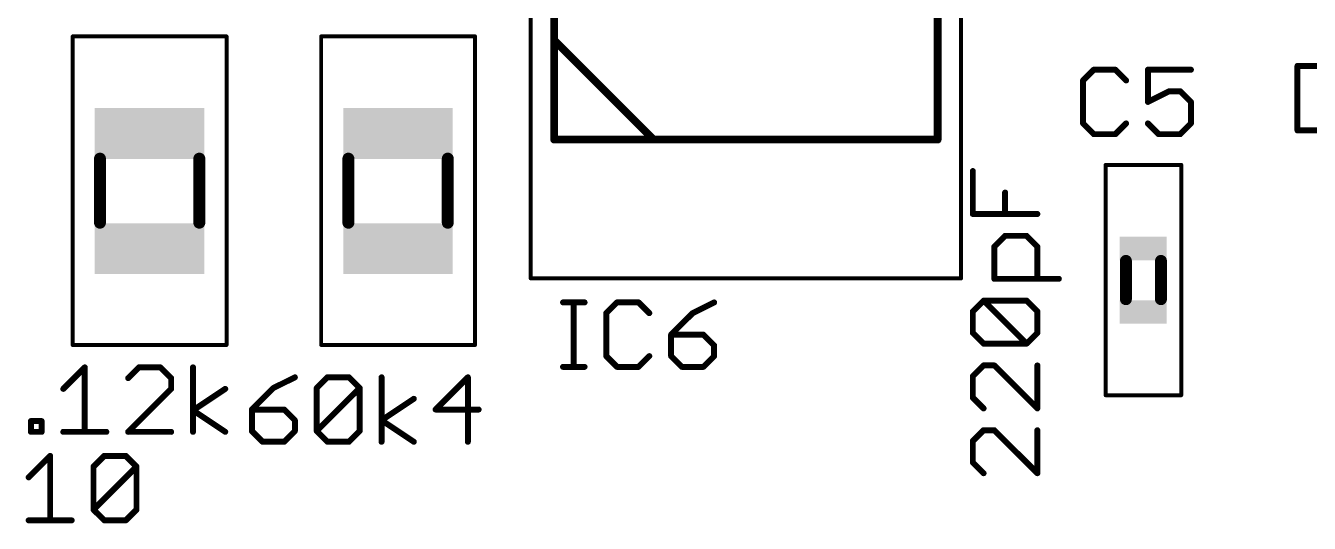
# Model space of a CAD drawing. Extents: x 2 to 123, y -4 to 52.
# Drawn here: x 34.86 to 51.27, y 34.61 to 40.97 of the extents above; entities that cross this region are included whole.
import ezdxf

# ---------------------------------------------------------------- set-up
doc = ezdxf.new("R2010")
doc.units = 0
for name, color, linetype in [('25', 253, 'CONTINUOUS'), ('27', 253, 'CONTINUOUS'), ('39', 12, 'CONTINUOUS'), ('51', 253, 'CONTINUOUS')]:
    doc.layers.add(name, color=color, linetype=linetype)

# ---------------------------------------------------------------- blocks, each defined once
blk = doc.blocks.new('RECT')
blk.add_solid([(-0.5, -0.5), (0.5, -0.5), (-0.5, 0.5), (0.5, 0.5)])

msp = doc.modelspace()

# ---------------------------------------------------------------- linework, layer by layer
at = {"layer": '25', "const_width": 0.0762}
for points in [[(48.515, 40.4091), (48.3776, 40.2717)], [(48.7899, 40.4091), (48.515, 40.4091)], [(48.9273, 40.2717), (48.7899, 40.4091)], [(49.756, 40.4091), (49.2063, 40.4091)], [(49.2063, 40.4091), (49.2063, 39.9969)], [(51.1176, 40.4571), (51.1176, 39.6326)], [(51.5299, 40.4571), (51.1176, 40.4571)], [(48.3776, 40.2717), (48.3776, 39.722)], [(49.2063, 39.9969), (49.4811, 40.1343)], [(49.4811, 40.1343), (49.6186, 40.1343)], [(49.6186, 40.1343), (49.756, 39.9969)], [(49.756, 39.9969), (49.756, 39.722)], [(48.3776, 39.722), (48.515, 39.5846)], [(48.7899, 39.5846), (48.9273, 39.722)], [(49.3437, 39.5846), (49.2063, 39.722)], [(49.756, 39.722), (49.6186, 39.5846)], [(48.515, 39.5846), (48.7899, 39.5846)], [(49.6186, 39.5846), (49.3437, 39.5846)], [(51.1176, 39.6326), (51.5299, 39.6326)], [(41.7322, 37.4331), (42.007, 37.4331)], [(41.8696, 36.6086), (41.8696, 37.4331)], [(42.422, 37.4331), (42.2846, 37.2957)], [(42.6969, 37.4331), (42.422, 37.4331)], [(42.8343, 37.2957), (42.6969, 37.4331)], [(43.663, 37.4331), (43.3882, 37.2957)], [(42.2846, 37.2957), (42.2846, 36.746)], [(43.3882, 37.2957), (43.1133, 37.0209)], [(43.1133, 37.0209), (43.1133, 36.746)], [(43.5256, 37.0209), (43.1133, 37.0209)], [(43.663, 36.8834), (43.5256, 37.0209)], [(43.663, 36.746), (43.663, 36.8834)], [(42.2846, 36.746), (42.422, 36.6086)], [(42.6969, 36.6086), (42.8343, 36.746)], [(43.1133, 36.746), (43.2508, 36.6086)], [(43.5256, 36.6086), (43.663, 36.746)], [(41.7322, 36.6086), (42.007, 36.6086)], [(42.422, 36.6086), (42.6969, 36.6086)], [(43.2508, 36.6086), (43.5256, 36.6086)], [(34.9028, 35.1953), (35.1776, 35.4701)], [(35.1776, 35.4701), (35.1776, 34.6456)], [(35.7315, 35.3327), (35.8689, 35.4701)], [(35.8689, 35.4701), (36.1438, 35.4701)], [(36.1438, 35.4701), (36.2812, 35.3327)], [(35.7315, 34.783), (35.7315, 35.3327)], [(35.7315, 34.783), (36.2812, 35.3327)], [(36.2812, 35.3327), (36.2812, 34.783)], [(35.8689, 34.6456), (35.7315, 34.783)], [(36.2812, 34.783), (36.1438, 34.6456)], [(34.9028, 34.6456), (35.4525, 34.6456)], [(36.1438, 34.6456), (35.8689, 34.6456)]]:
    msp.add_lwpolyline(points, dxfattribs=at)
at = {"layer": '25', "const_width": 0.0381}
for points in [[(48.515, 40.4282, 1), (48.515, 40.3901)], [(48.5285, 40.3956, 1), (48.5015, 40.4226)], [(48.8033, 40.4226, 1), (48.7764, 40.3956)], [(48.7899, 40.3901, 1), (48.7899, 40.4282)], [(49.2063, 40.4282, 1), (49.2063, 40.3901)], [(49.2254, 40.4091, 1), (49.1873, 40.4091)], [(49.756, 40.3901, 1), (49.756, 40.4282)], [(51.1367, 40.4571, 1), (51.0986, 40.4571)], [(51.1176, 40.4762, 1), (51.1176, 40.4381)], [(48.3641, 40.2852, 1), (48.3911, 40.2582)], [(48.3967, 40.2717, 1), (48.3586, 40.2717)], [(48.9138, 40.2582, 1), (48.9407, 40.2852)], [(49.1978, 40.0139, 1), (49.2148, 39.9798)], [(49.4811, 40.1533, 1), (49.4811, 40.1152)], [(49.4897, 40.1172, 1), (49.4726, 40.1513)], [(49.632, 40.1477, 1), (49.6051, 40.1208)], [(49.6186, 40.1152, 1), (49.6186, 40.1533)], [(49.775, 39.9969, 1), (49.7369, 39.9969)], [(49.7425, 39.9834, 1), (49.7694, 40.0103)], [(49.1873, 39.9969, 1), (49.2254, 39.9969)], [(48.3911, 39.7355, 1), (48.3641, 39.7085)], [(48.3586, 39.722, 1), (48.3967, 39.722)], [(48.9407, 39.7085, 1), (48.9138, 39.7355)], [(49.2198, 39.7355, 1), (49.1928, 39.7085)], [(49.7369, 39.722, 1), (49.775, 39.722)], [(49.7694, 39.7085, 1), (49.7425, 39.7355)], [(48.515, 39.6037, 1), (48.515, 39.5656)], [(48.5015, 39.5711, 1), (48.5285, 39.5981)], [(48.7764, 39.5981, 1), (48.8033, 39.5711)], [(48.7899, 39.5656, 1), (48.7899, 39.6037)], [(49.3437, 39.6037, 1), (49.3437, 39.5656)], [(49.3303, 39.5711, 1), (49.3572, 39.5981)], [(49.6051, 39.5981, 1), (49.632, 39.5711)], [(49.6186, 39.5656, 1), (49.6186, 39.6037)], [(51.1176, 39.6517, 1), (51.1176, 39.6136)], [(51.0986, 39.6326, 1), (51.1367, 39.6326)], [(41.7322, 37.4522, 1), (41.7322, 37.4141)], [(41.8886, 37.4331, 1), (41.8505, 37.4331)], [(42.007, 37.4141, 1), (42.007, 37.4522)], [(42.422, 37.4522, 1), (42.422, 37.4141)], [(42.4355, 37.4196, 1), (42.4086, 37.4466)], [(42.7103, 37.4466, 1), (42.6834, 37.4196)], [(42.6969, 37.4141, 1), (42.6969, 37.4522)], [(43.6715, 37.4161, 1), (43.6545, 37.4501)], [(42.3037, 37.2957, 1), (42.2656, 37.2957)], [(42.2712, 37.3092, 1), (42.2981, 37.2822)], [(42.8208, 37.2822, 1), (42.8478, 37.3092)], [(43.3796, 37.3127, 1), (43.3967, 37.2786)], [(43.4016, 37.2822, 1), (43.3747, 37.3092)], [(43.1324, 37.0209, 1), (43.0943, 37.0209)], [(43.1133, 37.0399, 1), (43.1133, 37.0018)], [(43.0999, 37.0343, 1), (43.1268, 37.0074)], [(43.5391, 37.0343, 1), (43.5121, 37.0074)], [(43.5256, 37.0018, 1), (43.5256, 37.0399)], [(43.6821, 36.8834, 1), (43.644, 36.8834)], [(43.6495, 36.87, 1), (43.6765, 36.8969)], [(42.2981, 36.7595, 1), (42.2712, 36.7325)], [(42.2656, 36.746, 1), (42.3037, 36.746)], [(42.8478, 36.7325, 1), (42.8208, 36.7595)], [(43.1268, 36.7595, 1), (43.0999, 36.7325)], [(43.0943, 36.746, 1), (43.1324, 36.746)], [(43.644, 36.746, 1), (43.6821, 36.746)], [(43.6765, 36.7325, 1), (43.6495, 36.7595)], [(41.7322, 36.6277, 1), (41.7322, 36.5896)], [(41.8505, 36.6086, 1), (41.8886, 36.6086)], [(42.007, 36.5896, 1), (42.007, 36.6277)], [(42.422, 36.6277, 1), (42.422, 36.5896)], [(42.4086, 36.5951, 1), (42.4355, 36.6221)], [(42.6834, 36.6221, 1), (42.7103, 36.5951)], [(42.6969, 36.5896, 1), (42.6969, 36.6277)], [(43.2508, 36.6277, 1), (43.2508, 36.5896)], [(43.2373, 36.5951, 1), (43.2642, 36.6221)], [(43.5121, 36.6221, 1), (43.5391, 36.5951)], [(43.5256, 36.5896, 1), (43.5256, 36.6277)], [(35.1967, 35.4701, 1), (35.1586, 35.4701)], [(35.1911, 35.4566, 1), (35.1642, 35.4836)], [(35.8689, 35.4892, 1), (35.8689, 35.4511)], [(35.8824, 35.4566, 1), (35.8555, 35.4836)], [(36.1572, 35.4836, 1), (36.1303, 35.4566)], [(36.1438, 35.4511, 1), (36.1438, 35.4892)], [(35.7506, 35.3327, 1), (35.7125, 35.3327)], [(35.718, 35.3462, 1), (35.745, 35.3192)], [(36.3002, 35.3327, 1), (36.2621, 35.3327)], [(36.2947, 35.3192, 1), (36.2677, 35.3462)], [(36.2677, 35.3192, 1), (36.2947, 35.3462)], [(34.8893, 35.2087, 1), (34.9163, 35.1818)], [(35.745, 34.7965, 1), (35.718, 34.7695)], [(35.718, 34.7965, 1), (35.745, 34.7695)], [(35.7125, 34.783, 1), (35.7506, 34.783)], [(36.2621, 34.783, 1), (36.3002, 34.783)], [(36.2947, 34.7695, 1), (36.2677, 34.7965)], [(34.9028, 34.6647, 1), (34.9028, 34.6266)], [(35.1586, 34.6456, 1), (35.1967, 34.6456)], [(35.4525, 34.6266, 1), (35.4525, 34.6647)], [(35.8689, 34.6647, 1), (35.8689, 34.6266)], [(35.8555, 34.6321, 1), (35.8824, 34.6591)], [(36.1303, 34.6591, 1), (36.1572, 34.6321)], [(36.1438, 34.6266, 1), (36.1438, 34.6647)]]:
    msp.add_lwpolyline(points, format="xyb", dxfattribs=at)
at = {"layer": '27', "const_width": 0.0762}
for points in [[(46.9689, 38.5634), (46.9689, 39.1131)], [(47.3812, 38.5634), (47.3812, 38.8382)], [(47.7934, 38.5634), (46.9689, 38.5634)], [(47.2437, 38.1469), (47.3812, 38.2843)], [(47.3812, 38.2843), (47.656, 38.2843)], [(47.656, 38.2843), (47.7934, 38.1469)], [(47.2437, 37.7347), (47.2437, 38.1469)], [(47.7934, 38.1469), (47.7934, 37.7347)], [(48.0682, 37.7347), (47.2437, 37.7347)], [(46.9689, 37.3182), (47.1063, 37.4556)], [(47.1063, 37.4556), (47.656, 37.4556)], [(47.656, 36.906), (47.1063, 37.4556)], [(47.656, 37.4556), (47.7934, 37.3182)], [(46.9689, 37.0434), (46.9689, 37.3182)], [(47.7934, 37.3182), (47.7934, 37.0434)], [(47.1063, 36.906), (46.9689, 37.0434)], [(47.7934, 37.0434), (47.656, 36.906)], [(47.656, 36.906), (47.1063, 36.906)], [(35.3456, 36.3273), (35.6204, 36.6021)], [(35.6204, 36.6021), (35.6204, 35.7776)], [(36.3117, 36.6021), (36.1743, 36.4647)], [(36.5865, 36.6021), (36.3117, 36.6021)], [(36.724, 36.4647), (36.5865, 36.6021)], [(37.003, 35.7776), (37.003, 36.6021)], [(47.1063, 36.6269), (46.9689, 36.4895)], [(47.2437, 36.6269), (47.1063, 36.6269)], [(47.7934, 36.0773), (47.2437, 36.6269)], [(47.7934, 36.6269), (47.7934, 36.0773)], [(36.724, 36.3273), (36.724, 36.4647)], [(38.3051, 36.4751), (38.0302, 36.3377)], [(38.5841, 36.3377), (38.7215, 36.4751)], [(38.7215, 36.4751), (38.9963, 36.4751)], [(38.9963, 36.4751), (39.1338, 36.3377)], [(39.4128, 35.6506), (39.4128, 36.4751)], [(40.5156, 36.4751), (40.1034, 36.0629)], [(40.5156, 35.6506), (40.5156, 36.4751)], [(46.9689, 36.4895), (46.9689, 36.2147)], [(36.1743, 35.7776), (36.724, 36.3273)], [(37.003, 36.0524), (37.4153, 36.3273)], [(38.0302, 36.3377), (37.7554, 36.0629)], [(38.5841, 35.788), (38.5841, 36.3377)], [(38.5841, 35.788), (39.1338, 36.3377)], [(39.1338, 36.3377), (39.1338, 35.788)], [(37.4153, 35.7776), (37.003, 36.0524)], [(37.7554, 36.0629), (37.7554, 35.788)], [(38.1676, 36.0629), (37.7554, 36.0629)], [(38.3051, 35.9254), (38.1676, 36.0629)], [(39.4128, 35.9254), (39.8251, 36.2003)], [(40.1034, 36.0629), (40.6531, 36.0629)], [(46.9689, 36.2147), (47.1063, 36.0773)], [(34.9312, 35.7776), (34.9312, 35.915)], [(34.9312, 35.915), (35.0687, 35.915)], [(35.0687, 35.915), (35.0687, 35.7776)], [(38.3051, 35.788), (38.3051, 35.9254)], [(39.8251, 35.6506), (39.4128, 35.9254)], [(35.0687, 35.7776), (34.9312, 35.7776)], [(35.3456, 35.7776), (35.8953, 35.7776)], [(36.724, 35.7776), (36.1743, 35.7776)], [(37.7554, 35.788), (37.8928, 35.6506)], [(38.1676, 35.6506), (38.3051, 35.788)], [(38.7215, 35.6506), (38.5841, 35.788)], [(39.1338, 35.788), (38.9963, 35.6506)], [(47.1063, 35.7982), (46.9689, 35.6608)], [(47.2437, 35.7982), (47.1063, 35.7982)], [(47.7934, 35.2486), (47.2437, 35.7982)], [(47.7934, 35.7982), (47.7934, 35.2486)], [(37.8928, 35.6506), (38.1676, 35.6506)], [(38.9963, 35.6506), (38.7215, 35.6506)], [(46.9689, 35.6608), (46.9689, 35.386)], [(46.9689, 35.386), (47.1063, 35.2486)]]:
    msp.add_lwpolyline(points, dxfattribs=at)
at = {"layer": '27', "const_width": 0.0381}
for points in [[(46.9879, 39.1131, 1), (46.9498, 39.1131)], [(47.4002, 38.8382, 1), (47.3621, 38.8382)], [(46.9689, 38.5824, 1), (46.9689, 38.5443)], [(46.9498, 38.5634, 1), (46.9879, 38.5634)], [(47.3621, 38.5634, 1), (47.4002, 38.5634)], [(47.7934, 38.5443, 1), (47.7934, 38.5824)], [(47.3812, 38.3034, 1), (47.3812, 38.2653)], [(47.3946, 38.2709, 1), (47.3677, 38.2978)], [(47.6695, 38.2978, 1), (47.6425, 38.2709)], [(47.656, 38.2653, 1), (47.656, 38.3034)], [(47.2628, 38.1469, 1), (47.2247, 38.1469)], [(47.2303, 38.1604, 1), (47.2572, 38.1335)], [(47.8125, 38.1469, 1), (47.7744, 38.1469)], [(47.7799, 38.1335, 1), (47.8069, 38.1604)], [(47.2437, 37.7537, 1), (47.2437, 37.7156)], [(47.2247, 37.7347, 1), (47.2628, 37.7347)], [(47.7744, 37.7347, 1), (47.8125, 37.7347)], [(48.0682, 37.7156, 1), (48.0682, 37.7537)], [(47.1198, 37.4691, 1), (47.0928, 37.4422)], [(47.1063, 37.4747, 1), (47.1063, 37.4366)], [(47.1198, 37.4422, 1), (47.0928, 37.4691)], [(47.6695, 37.4691, 1), (47.6425, 37.4422)], [(47.656, 37.4366, 1), (47.656, 37.4747)], [(46.9879, 37.3182, 1), (46.9498, 37.3182)], [(46.9554, 37.3317, 1), (46.9824, 37.3048)], [(47.8125, 37.3182, 1), (47.7744, 37.3182)], [(47.7799, 37.3048, 1), (47.8069, 37.3317)], [(46.9824, 37.0569, 1), (46.9554, 37.0299)], [(47.8069, 37.0299, 1), (47.7799, 37.0569)], [(46.9498, 37.0434, 1), (46.9879, 37.0434)], [(47.1063, 36.925, 1), (47.1063, 36.8869)], [(47.0928, 36.8925, 1), (47.1198, 36.9194)], [(47.6425, 36.9194, 1), (47.6695, 36.8925)], [(47.6425, 36.8925, 1), (47.6695, 36.9194)], [(47.656, 36.8869, 1), (47.656, 36.925)], [(47.7744, 37.0434, 1), (47.8125, 37.0434)], [(35.6395, 36.6021, 1), (35.6014, 36.6021)], [(35.6339, 36.5886, 1), (35.607, 36.6156)], [(36.3117, 36.6212, 1), (36.3117, 36.5831)], [(36.3252, 36.5886, 1), (36.2982, 36.6156)], [(36.6, 36.6156, 1), (36.5731, 36.5886)], [(36.5865, 36.5831, 1), (36.5865, 36.6212)], [(37.0221, 36.6021, 1), (36.984, 36.6021)], [(47.1063, 36.646, 1), (47.1063, 36.6079)], [(47.1198, 36.6135, 1), (47.0928, 36.6404)], [(47.2572, 36.6404, 1), (47.2303, 36.6135)], [(47.2437, 36.6079, 1), (47.2437, 36.646)], [(47.8125, 36.6269, 1), (47.7744, 36.6269)], [(36.1608, 36.4782, 1), (36.1878, 36.4512)], [(36.743, 36.4647, 1), (36.7049, 36.4647)], [(36.7105, 36.4512, 1), (36.7374, 36.4782)], [(38.3136, 36.4581, 1), (38.2965, 36.4921)], [(38.7215, 36.4942, 1), (38.7215, 36.4561)], [(38.735, 36.4616, 1), (38.708, 36.4886)], [(39.0098, 36.4886, 1), (38.9829, 36.4616)], [(38.9963, 36.4561, 1), (38.9963, 36.4942)], [(39.4319, 36.4751, 1), (39.3938, 36.4751)], [(40.5347, 36.4751, 1), (40.4966, 36.4751)], [(40.5291, 36.4616, 1), (40.5022, 36.4886)], [(46.9879, 36.4895, 1), (46.9498, 36.4895)], [(46.9554, 36.503, 1), (46.9824, 36.476)], [(35.3321, 36.3407, 1), (35.3591, 36.3138)], [(36.7049, 36.3273, 1), (36.743, 36.3273)], [(36.7374, 36.3138, 1), (36.7105, 36.3407)], [(37.4258, 36.3114, 1), (37.4047, 36.3431)], [(38.0217, 36.3547, 1), (38.0387, 36.3206)], [(38.0437, 36.3242, 1), (38.0168, 36.3512)], [(38.6031, 36.3377, 1), (38.565, 36.3377)], [(38.5706, 36.3512, 1), (38.5976, 36.3242)], [(39.1528, 36.3377, 1), (39.1147, 36.3377)], [(39.1472, 36.3242, 1), (39.1203, 36.3512)], [(39.1203, 36.3242, 1), (39.1472, 36.3512)], [(37.0136, 36.0683, 1), (36.9924, 36.0366)], [(37.7744, 36.0629, 1), (37.7363, 36.0629)], [(37.7554, 36.0819, 1), (37.7554, 36.0438)], [(37.7419, 36.0763, 1), (37.7689, 36.0494)], [(38.1811, 36.0763, 1), (38.1542, 36.0494)], [(38.1676, 36.0438, 1), (38.1676, 36.0819)], [(39.8356, 36.1844, 1), (39.8145, 36.2161)], [(40.1034, 36.0819, 1), (40.1034, 36.0438)], [(40.0899, 36.0763, 1), (40.1169, 36.0494)], [(40.6531, 36.0438, 1), (40.6531, 36.0819)], [(46.9824, 36.2282, 1), (46.9554, 36.2012)], [(46.9498, 36.2147, 1), (46.9879, 36.2147)], [(47.0928, 36.0638, 1), (47.1198, 36.0907)], [(47.7744, 36.0773, 1), (47.8125, 36.0773)], [(47.7799, 36.0638, 1), (47.8069, 36.0907)], [(34.9312, 35.9341, 1), (34.9312, 35.896)], [(34.9503, 35.915, 1), (34.9122, 35.915)], [(35.0877, 35.915, 1), (35.0496, 35.915)], [(35.0687, 35.896, 1), (35.0687, 35.9341)], [(36.9924, 36.0683, 1), (37.0136, 36.0366)], [(38.3241, 35.9254, 1), (38.286, 35.9254)], [(38.2916, 35.912, 1), (38.3185, 35.9389)], [(39.4234, 35.9413, 1), (39.4022, 35.9096)], [(39.4022, 35.9413, 1), (39.4234, 35.9096)], [(34.9312, 35.7966, 1), (34.9312, 35.7585)], [(34.9122, 35.7776, 1), (34.9503, 35.7776)], [(35.0496, 35.7776, 1), (35.0877, 35.7776)], [(35.0687, 35.7585, 1), (35.0687, 35.7966)], [(35.3456, 35.7966, 1), (35.3456, 35.7585)], [(35.6014, 35.7776, 1), (35.6395, 35.7776)], [(35.8953, 35.7585, 1), (35.8953, 35.7966)], [(36.1743, 35.7966, 1), (36.1743, 35.7585)], [(36.1608, 35.7911, 1), (36.1878, 35.7641)], [(36.724, 35.7585, 1), (36.724, 35.7966)], [(36.984, 35.7776, 1), (37.0221, 35.7776)], [(37.4047, 35.7617, 1), (37.4258, 35.7935)], [(37.7363, 35.788, 1), (37.7744, 35.788)], [(37.7689, 35.8015, 1), (37.7419, 35.7745)], [(38.286, 35.788, 1), (38.3241, 35.788)], [(38.3185, 35.7745, 1), (38.2916, 35.8015)], [(38.565, 35.788, 1), (38.6031, 35.788)], [(38.5976, 35.8015, 1), (38.5706, 35.7745)], [(38.5706, 35.8015, 1), (38.5976, 35.7745)], [(39.1147, 35.788, 1), (39.1528, 35.788)], [(39.1472, 35.7745, 1), (39.1203, 35.8015)], [(47.1063, 35.8173, 1), (47.1063, 35.7792)], [(47.1198, 35.7848, 1), (47.0928, 35.8117)], [(47.2572, 35.8117, 1), (47.2303, 35.7848)], [(47.2437, 35.7792, 1), (47.2437, 35.8173)], [(47.8125, 35.7982, 1), (47.7744, 35.7982)], [(37.8928, 35.6697, 1), (37.8928, 35.6316)], [(37.8793, 35.6371, 1), (37.9063, 35.6641)], [(38.1542, 35.6641, 1), (38.1811, 35.6371)], [(38.1676, 35.6316, 1), (38.1676, 35.6697)], [(38.7215, 35.6697, 1), (38.7215, 35.6316)], [(38.708, 35.6371, 1), (38.735, 35.6641)], [(38.9829, 35.6641, 1), (39.0098, 35.6371)], [(38.9963, 35.6316, 1), (38.9963, 35.6697)], [(39.3938, 35.6506, 1), (39.4319, 35.6506)], [(39.8145, 35.6347, 1), (39.8356, 35.6665)], [(40.4966, 35.6506, 1), (40.5347, 35.6506)], [(46.9879, 35.6608, 1), (46.9498, 35.6608)], [(46.9554, 35.6743, 1), (46.9824, 35.6473)], [(46.9824, 35.3994, 1), (46.9554, 35.3725)], [(46.9498, 35.386, 1), (46.9879, 35.386)], [(47.0928, 35.2351, 1), (47.1198, 35.262)], [(47.7799, 35.2351, 1), (47.8069, 35.262)], [(47.7744, 35.2486, 1), (47.8125, 35.2486)]]:
    msp.add_lwpolyline(points, format="xyb", dxfattribs=at)
at = {"layer": '39', "const_width": 0.0508}
for points in [[(35.466, 36.889), (35.466, 40.835)], [(35.466, 40.835), (37.432, 40.835)], [(37.432, 40.835), (37.432, 36.889)], [(38.641, 36.889), (38.641, 40.835)], [(38.641, 40.835), (40.607, 40.835)], [(40.607, 40.835), (40.607, 36.889)], [(48.666, 36.246), (48.666, 39.192)], [(48.666, 39.192), (49.632, 39.192)], [(49.632, 39.192), (49.632, 36.246)], [(37.432, 36.889), (35.466, 36.889)], [(40.607, 36.889), (38.641, 36.889)], [(49.632, 36.246), (48.666, 36.246)]]:
    msp.add_lwpolyline(points, dxfattribs=at)
at = {"layer": '39', "const_width": 0.0254}
for points in [[(35.4787, 40.835, 1), (35.4533, 40.835)], [(35.466, 40.8477, 1), (35.466, 40.8223)], [(37.4447, 40.835, 1), (37.4193, 40.835)], [(37.432, 40.8223, 1), (37.432, 40.8477)], [(38.6537, 40.835, 1), (38.6283, 40.835)], [(38.641, 40.8477, 1), (38.641, 40.8223)], [(40.6197, 40.835, 1), (40.5943, 40.835)], [(40.607, 40.8223, 1), (40.607, 40.8477)], [(48.6787, 39.192, 1), (48.6533, 39.192)], [(48.666, 39.2047, 1), (48.666, 39.1793)], [(49.6447, 39.192, 1), (49.6193, 39.192)], [(49.632, 39.1793, 1), (49.632, 39.2047)], [(35.466, 36.9017, 1), (35.466, 36.8763)], [(37.432, 36.8763, 1), (37.432, 36.9017)], [(38.641, 36.9017, 1), (38.641, 36.8763)], [(40.607, 36.8763, 1), (40.607, 36.9017)], [(35.4533, 36.889, 1), (35.4787, 36.889)], [(37.4193, 36.889, 1), (37.4447, 36.889)], [(38.6283, 36.889, 1), (38.6537, 36.889)], [(40.5943, 36.889, 1), (40.6197, 36.889)], [(48.666, 36.2587, 1), (48.666, 36.2333)], [(48.6533, 36.246, 1), (48.6787, 36.246)], [(49.6193, 36.246, 1), (49.6447, 36.246)], [(49.632, 36.2333, 1), (49.632, 36.2587)]]:
    msp.add_lwpolyline(points, format="xyb", dxfattribs=at)
at = {"layer": '51'}
for points, const_width in [([(41.319, 37.7405), (41.319, 45.1905)], 0.05), ([(46.819, 45.1905), (46.819, 37.7405)], 0.05), ([(41.619, 39.5155), (41.619, 43.4155)], 0.1), ([(46.519, 43.4155), (46.519, 39.5155)], 0.1), ([(42.889, 39.5155), (41.619, 40.7855)], 0.1), ([(46.519, 39.5155), (41.619, 39.5155)], 0.1), ([(35.814, 38.452), (35.814, 39.272)], 0.1524), ([(37.084, 38.452), (37.084, 39.272)], 0.1524), ([(38.989, 38.452), (38.989, 39.272)], 0.1524), ([(40.259, 38.452), (40.259, 39.272)], 0.1524), ([(48.925, 37.474), (48.925, 37.964)], 0.1524), ([(49.373, 37.964), (49.373, 37.474)], 0.1524), ([(46.819, 37.7405), (41.319, 37.7405)], 0.05)]:
    msp.add_lwpolyline(points, dxfattribs=dict(at, const_width=const_width))
for points, const_width in [([(41.6367, 40.8032, 1), (41.6013, 40.7678)], 0.05), ([(41.619, 39.5405, 1), (41.619, 39.4905)], 0.05), ([(41.594, 39.5155, 1), (41.644, 39.5155)], 0.05), ([(42.8713, 39.4978, 1), (42.9067, 39.5332)], 0.05), ([(46.494, 39.5155, 1), (46.544, 39.5155)], 0.05), ([(46.519, 39.4905, 1), (46.519, 39.5405)], 0.05), ([(35.8521, 39.272, 1), (35.7759, 39.272)], 0.0762), ([(37.1221, 39.272, 1), (37.0459, 39.272)], 0.0762), ([(39.0271, 39.272, 1), (38.9509, 39.272)], 0.0762), ([(40.2971, 39.272, 1), (40.2209, 39.272)], 0.0762), ([(35.7759, 38.452, 1), (35.8521, 38.452)], 0.0762), ([(37.0459, 38.452, 1), (37.1221, 38.452)], 0.0762), ([(38.9509, 38.452, 1), (39.0271, 38.452)], 0.0762), ([(40.2209, 38.452, 1), (40.2971, 38.452)], 0.0762), ([(48.9631, 37.964, 1), (48.8869, 37.964)], 0.0762), ([(49.4111, 37.964, 1), (49.3349, 37.964)], 0.0762), ([(41.319, 37.753, 1), (41.319, 37.728)], 0.025), ([(41.3065, 37.7405, 1), (41.3315, 37.7405)], 0.025), ([(46.8065, 37.7405, 1), (46.8315, 37.7405)], 0.025), ([(46.819, 37.728, 1), (46.819, 37.753)], 0.025), ([(48.8869, 37.474, 1), (48.9631, 37.474)], 0.0762), ([(49.3349, 37.474, 1), (49.4111, 37.474)], 0.0762)]:
    msp.add_lwpolyline(points, format="xyb", dxfattribs=dict(at, const_width=const_width))

# ---------------------------------------------------------------- block references
for p, xscale, yscale, rotation in [((36.4475, 39.5934), 0.65, 1.4, 90), ((39.6225, 39.5934), 0.65, 1.4, 90), ((36.4475, 38.1202), 0.65, 1.4, 90), ((39.6225, 38.1202), 0.65, 1.4, 90), ((49.1442, 38.123), 0.3, 0.5999, 270), ((49.1442, 37.3102), 0.3, 0.5999, 270)]:
    msp.add_blockref('RECT', p, dxfattribs=dict(at, xscale=xscale, yscale=yscale, rotation=rotation))

doc.saveas('drawing.dxf')
